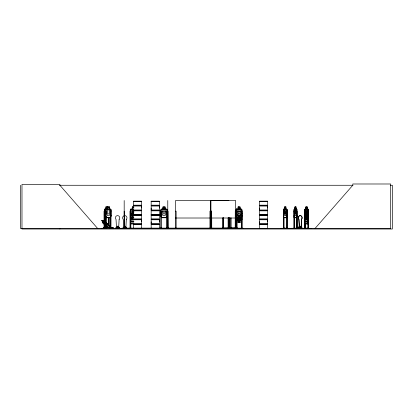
<?xml version="1.0" encoding="UTF-8"?>
<svg xmlns="http://www.w3.org/2000/svg" width="413" height="413" viewBox="0 0 413 413"><rect width="100%" height="100%" fill="white"/><g stroke="black" fill="none" stroke-linecap="round" stroke-linejoin="round"><path stroke-width="0.62" d="M141.654 221.771L141.654 219.762L133.476 219.762M141.654 208.013L141.654 205.999L133.476 206.004M151.168 223.779L151.168 219.762L159.356 219.762L159.346 223.779L151.168 223.779L151.179 221.771M151.168 210.021L151.168 206.004L159.356 206.004L159.346 210.021L151.168 210.021L151.179 208.013M159.346 221.771L159.346 219.762M159.346 208.013L159.346 205.999M259.493 223.779L259.493 219.762L267.681 219.762L267.67 223.779L259.493 223.779L259.503 221.771M259.493 210.021L259.493 206.004L267.681 206.004L267.67 210.021L259.493 210.021L259.503 208.013M267.67 221.771L267.67 219.762M267.67 208.013L267.67 205.999M124.003 228.281L121.019 228.281L121.019 228.554L124.003 228.554M121.019 228.312L124.241 228.353M210.971 228.281L214.006 228.281L214.006 228.642L211.022 228.554M214.006 228.312L211.022 228.312M301.139 227.196L301.495 219.37A2.189 1.859 -90 0 0 301.495 216.278A2.189 1.859 -90 0 0 298.867 216.278A2.189 1.859 -90 0 0 298.867 219.37L299.224 227.196M301.211 227.196L301.567 219.37A2.189 1.859 -90 0 0 301.567 216.278A2.189 1.859 -90 0 0 298.935 216.278A2.189 1.859 -90 0 0 298.935 219.37L299.523 226.778L299.853 226.469L299.559 226.319M299.957 226.484L299.621 226.639L299.838 226.469M299.73 226.587L299.446 226.82M124.731 226.417C124.494 227.016 124.907 226.128 124.963 226.778M299.27 226.587L299.461 226.82M299.487 226.67L299.621 226.567M259.503 214.863L267.686 214.703L267.67 210.831L259.493 210.831L259.493 214.703L267.686 214.714M267.686 228.472L259.503 228.626M296.534 217.754L296.885 215.612L296.549 217.682M296.575 217.754L296.87 215.612M286.617 217.754L287.004 215.601L287.004 209.861L286.601 209.143M311.216 228.585L291.098 228.595L291.134 228.281L299.998 228.281L300.034 228.595M308.113 216.686L308.279 215.601M307.84 221.946L308.217 219.793M307.778 223.882L308.217 221.729L308.217 214.053L307.809 213.335M308.258 221.74L307.84 223.882L304.892 223.882M296.637 217.754L294.232 217.754L294.164 217.29L296.038 209.071M296.054 209.071L294.164 217.29M289.952 228.554L280.757 228.595L280.804 228.281L289.931 228.281L289.978 228.595M286.209 228.585L286.23 228.281L286.24 228.642M302.037 228.585L302.063 228.281L311.211 228.312L291.124 228.312M300.039 226.691C300.705 226.484 299.219 226.066 299.533 226.722M300.039 226.484L300.029 226.845M110.426 217.754L111.02 215.601L110.385 217.682L104.835 217.682M213.268 228.312L213.304 228.642M300.07 226.783L300.137 226.484L299.704 226.469M236.164 213.851L236.856 211.714L241.368 211.714L241.961 213.857M236.226 213.867L236.902 211.786L241.321 211.786M241.306 217.754L241.93 215.601L241.259 217.682L236.84 217.682M241.997 215.612L241.337 217.754L236.794 217.754L236.2 215.612L236.825 217.754M124.834 226.391L124.938 226.706L124.705 226.329M117.638 226.391C117.421 227.341 118.128 226.071 117.344 226.453M102.016 228.585L103.792 228.554M117.4 226.453L117.519 226.783L117.509 226.401M103.658 228.312L103.694 228.642M307.071 215.601L307.675 213.877L307.675 209.861L307.071 209.143M299.771 226.783L299.972 226.355L299.508 226.778M300.308 226.654L300.014 226.783M234.656 228.585L234.698 228.281L234.708 228.642M237.625 228.312L237.666 228.642M294.242 217.754L293.937 209.84L294.252 209.071L294.996 209.071M293.984 228.642L293.999 209.84L294.319 209.071M307.06 214.027L306.379 216.02L305.739 214.063L305.367 214.048L306.136 216.505C304.464 219.21 305.857 220.506 306.4 216.98C306.978 220.501 308.299 219.21 306.647 216.52L307.36 214.006L305.899 214.053L305.899 218.069L307.05 218.069L307.029 211.11M300.091 226.484L299.843 226.396M283.881 217.754L283.488 215.601L283.509 209.84L283.891 209.071M283.55 209.866L283.907 209.143M308.32 219.804L307.897 221.946L304.954 221.946L304.572 219.804L304.691 209.84L305.073 209.071L305.956 209.071M304.789 209.866L305.135 209.071M304.98 223.81L304.613 221.729L304.572 214.032L305.021 213.263M305.042 213.335L304.572 214.032M304.964 215.199L304.557 215.999L304.515 221.74L304.954 223.882M304.98 215.271L304.515 215.968L304.902 215.199L305.801 215.199M133.337 216.98C132.454 220.294 130.188 219.509 132.909 216.505C130.281 213.655 132.511 212.876 133.306 216.02M239.979 220.325L240.939 219.608L240.939 215.586L239.979 213.867L239.979 209.861L238.182 209.861L238.182 213.877L237.222 215.586L237.222 219.608L238.182 220.325L238.151 222.473L239.979 222.473M238.151 206.918L238.182 209.143L237.222 209.861L237.222 213.877L238.182 215.601L238.182 219.608L239.979 219.608L239.979 215.586L240.939 213.877L240.939 209.861L239.979 209.143L240.01 206.99L238.182 206.99M104.856 209.071L104.277 209.84L104.881 209.143L110.426 209.143L110.983 209.861M107.814 227.764L102.646 222.395L108.165 227.573M102.512 222.586L102.863 222.395M105.506 222.602L110.942 227.589M104.246 222.096C104.484 220.315 99.884 220.594 102.883 220.666L104.277 221.993L105.914 222.478L109.646 226.226L105.857 222.55M102.352 221.993L102.507 222.555L107.963 227.594L102.45 222.54L102.352 221.993L103.095 222.049M105.016 221.993L105.914 222.478M110.689 227.537L109.636 226.164M106.249 217.754L105.656 215.612L105.656 209.84L106.229 209.071L107.494 209.071M106.27 209.071L105.656 209.84M106.296 209.143L105.759 209.866L105.718 215.601M133.476 210.831L141.664 210.831L141.664 214.703L133.26 214.899L141.669 214.915L133.476 214.858M236.809 209.071L236.2 209.84L236.845 209.071L238.151 209.071M236.871 209.143L236.293 209.866L236.241 228.642M240.01 220.392L241.352 220.392L241.899 219.597L241.899 209.861L241.259 209.143L236.84 209.143M241.352 220.392L241.93 219.623M130.317 214.032L130.952 213.263L132.32 213.263L132.294 211.11L133.822 211.11M130.358 214.058L130.983 213.335M130.983 215.199L130.343 215.968M130.906 209.071L130.24 209.84L130.936 209.143L133.595 209.143M299.348 227.217L298.181 227.217L298.026 228.632M300.638 228.626L300.225 228.632L300.427 228.353L300.824 228.632M300.752 228.616L300.974 227.217M308.206 228.626L308.32 209.83L307.892 209.071M310.308 228.353C309.605 228.704 311.015 228.683 310.308 228.353L303.194 228.353M284.686 209.143L284.087 209.861L284.087 213.877L284.686 215.601L285.806 215.601L286.405 213.877L286.405 209.861L285.806 209.143L285.848 206.918L284.65 206.918L284.65 209.071M314.882 228.642L352.795 185.267L352.795 183.991L390.703 183.991L390.703 228.642L20.65 228.642L20.65 185.267M115.81 228.126L115.79 228.353C114.897 228.694 116.595 228.694 115.759 228.353L119.125 228.126M116.203 227.217L115.697 228.616L116.848 228.611L116.383 228.642M118.428 228.482L118.159 228.632L118.397 228.353L118.608 228.637M119.295 228.611L118.985 228.632L119.228 227.217L118.954 227.217L118.954 228.126M235.818 228.642L235.838 211.146L235.26 211.146L235.214 228.642L235.193 228.095L123.384 228.126L123.404 227.217L123.131 227.217L122.893 228.616L123.182 228.482M123.203 228.626L122.702 228.616L122.955 228.353L123.42 228.632M117.545 226.546L117.643 226.417M124.974 226.778L124.721 226.783M151.163 214.714L159.361 214.915L151.163 214.863M307.442 228.595L307.489 228.281L307.494 228.642M132.361 213.335L131.36 214.053L131.411 220.005L132.413 221.729L133.657 221.729M131.411 215.989L132.413 215.271L132.413 213.118L133.657 213.118M132.341 209.143L131.339 209.861L131.339 213.877L132.341 215.601L133.595 215.601M298.15 228.482L298.398 228.611L298.176 228.353M298.692 228.482L298.94 228.611L298.718 228.353L298.568 228.632M308.237 228.637L308.191 223.02M299.962 226.355L300.308 226.52M133.44 214.729L141.669 214.714M59.41 185.267L352.991 185.267M390.414 185.267L392.35 185.267L392.35 229.008L21.982 229.008L21.982 184.446L59.895 184.446L59.895 185.267L97.804 228.642M211.435 200.336L228.931 200.336M133.471 201.157L141.669 201.157M151.163 201.157L159.361 201.157M259.488 201.157L267.686 201.157M151.163 201.307L159.361 201.307M133.487 201.554L141.654 201.554M151.179 201.554L159.346 201.554M259.503 201.554L267.67 201.554M133.476 205.194L141.664 205.194L141.664 201.317L133.471 201.307L133.487 205.194M133.42 205.473L141.721 205.473M151.112 205.473L159.413 205.473M259.436 205.473L267.738 205.473M133.42 205.72L141.721 205.72M151.112 205.72L159.413 205.72M259.436 205.72L267.738 205.72M109.285 206.918L105.955 206.918L105.955 209.071M133.786 206.918L132.253 206.918L132.274 209.071L130.88 209.071M106.012 206.99L109.228 206.99M132.32 206.99L133.595 206.99M284.686 206.99L285.863 206.99M294.965 206.99L295.956 206.99M305.94 206.99L307.127 206.99M133.884 207.352L132.676 207.352L132.676 208.069L133.884 208.069M104.814 209.071L105.996 209.071M109.249 209.071L110.447 209.071M241.316 209.071L240.041 209.071L240.072 206.918L238.12 206.918L238.12 209.071M283.819 209.071L284.707 209.071M283.509 215.612L283.819 217.754L286.689 217.754L287.102 215.612L287.102 209.83L286.679 209.071L285.848 209.071L285.904 206.918M295.925 209.071L296.627 209.071L296.87 209.83M307.107 209.071L307.953 209.071L308.377 209.83L308.32 215.612M283.85 209.143L286.663 209.143M294.268 209.143L296.617 209.143M305.093 209.143L307.933 209.143M110.41 209.071L111.082 209.83L111.082 215.612L110.467 217.754L104.794 217.754L104.277 215.612L104.324 209.84L104.381 215.601L104.84 217.754M133.595 209.861L132.341 209.861L132.361 218.069L133.606 218.069M283.509 209.84L283.468 228.642L283.478 228.007M284.671 209.861L285.806 209.861L285.806 213.877L284.686 213.877L284.686 209.861M286.622 209.071L287.102 209.83M304.691 209.84L304.727 215.601M133.476 210.021L141.664 210.021L141.664 206.004M133.42 210.3L141.721 210.3M151.112 210.3L159.413 210.3M259.436 210.3L267.738 210.3M133.42 210.547L141.721 210.547M151.112 210.547L159.413 210.547M259.436 210.547L267.738 210.547M110.364 211.146L110.983 211.146M124.179 211.146L124.411 228.188M167.182 211.146L166.594 211.146L166.589 228.017M167.776 211.146L168.008 228.188M175.546 211.146L176.139 211.146L176.139 228.007M210.935 211.146L211.513 211.146L211.513 228.642L211.559 228.007M236.195 211.146L236.83 211.146M283.468 211.146L283.803 211.146L283.736 228.642M293.984 211.146L294.257 211.146L294.288 228.642M296.673 211.146L297.148 211.146L297.148 228.642L297.179 228.007M304.727 211.146L305.057 211.146L305.057 213.02M307.091 211.11L305.801 211.11L305.842 215.271L305.171 215.989L305.171 220.005L305.785 221.729L306.931 221.729L307.546 220.005L307.546 215.989L306.931 215.271L306.931 213.118M132.361 211.182L133.631 211.182M305.842 211.182L307.05 211.182M133.895 211.544L132.692 211.544L132.692 212.261L133.895 212.261M235.374 211.688L236.489 211.688M160.796 211.869L167.255 211.869M132.32 213.046L133.848 213.046M307.029 213.046L305.744 213.046L305.744 215.199M305.785 213.118L306.988 213.118M304.964 213.263L305.863 213.263M307.029 213.263L307.886 213.263M130.957 213.335L133.606 213.335M304.98 213.335L307.866 213.335M132.341 213.877L133.595 213.877M238.182 213.867L239.979 213.877M132.361 214.053L133.606 214.053M308.32 214.022L307.824 213.263M133.487 214.6L141.654 214.6M151.179 214.6L159.346 214.6M259.503 214.6L267.67 214.6M133.471 215.059L141.669 215.075L141.654 218.952L133.476 218.952M151.163 215.07L159.361 215.07M130.952 215.199L132.346 215.199M306.973 215.199L307.824 215.199M133.657 215.271L130.983 215.271L130.41 215.999L130.41 221.729M304.923 215.271L307.809 215.271M133.487 215.318L141.654 215.318M151.179 215.318L159.346 215.318M259.503 215.318L267.67 215.318M130.24 215.612L130.885 217.754L133.838 217.754M238.182 215.586L239.979 215.601M293.937 215.612L294.309 217.754M133.657 215.989L132.413 215.989L132.413 220.005L133.657 220.005M308.258 215.958L307.768 215.199M286.72 217.217L284.454 209.071M133.827 217.682L130.936 217.682L130.332 215.601M166.465 217.682L161.514 217.682L160.869 215.601L160.869 209.866L161.514 209.143L166.465 209.143L167.182 209.861L167.182 228.017M283.85 217.682L286.663 217.682M294.268 217.682L296.617 217.682M306.761 217.682L307.876 217.682M306.766 217.754L307.902 217.754M175.546 218.012L210.537 218.012M210.935 218.012L235.678 218.012M133.42 219.231L141.721 219.231M151.112 219.231L159.413 219.231M259.436 219.231L267.738 219.231M133.42 219.484L141.721 219.484M151.112 219.484L159.413 219.484M259.436 219.484L267.738 219.484M236.164 219.633L236.84 220.392L238.115 220.392M130.291 219.804L130.936 221.946L133.874 221.946M133.606 219.793L132.361 219.793L131.36 218.069M236.866 220.325L241.321 220.325M130.957 221.874L133.864 221.874M304.98 221.874L307.866 221.874M102.316 222.049L105.047 222.039M105.64 222.411L110.725 227.589M238.084 222.545L240.041 222.545L240.041 220.392M304.923 223.81L307.809 223.81M133.874 223.882L130.936 223.882L130.317 221.74L130.265 209.84M133.42 224.063L141.721 224.063M151.112 224.063L159.413 224.063M259.436 224.063L267.738 224.063M133.42 224.311L141.721 224.311M151.112 224.311L159.413 224.311M259.436 224.311L267.738 224.311M133.476 224.589L141.664 224.589L141.654 228.358M107.984 227.496L110.612 227.496M211.41 227.821L211.766 227.821M229.391 227.821L228.09 228.007M230.48 227.821L236.892 228.007M236.308 227.821L237.041 227.821L237.062 228.461M299.869 227.8L301.113 227.8M304.335 227.945L305.79 227.945M124.117 228.007L124.478 228.007M130.059 228.007L130.823 228.007M160.688 228.007L161.421 228.188M167.255 228.007L166.522 228.188M167.709 228.007L168.07 228.007M175.479 228.007L176.206 228.188M211.575 228.007L209.876 228.188M223.469 228.007L228.188 228.007M283.411 228.007L284.046 228.007M286.689 228.007L287.324 228.007M296.622 228.007L297.2 228.007M304.67 228.007L305.305 228.007M308.583 228.007L307.948 228.007L307.964 228.642M237.057 228.105L237.15 228.415M236.788 228.188L241.445 228.188M283.839 228.188L286.896 228.188M294.288 228.188L296.844 228.188M305.099 228.188L308.155 228.188M103.828 228.281L102.037 228.286L103.792 228.312M234.641 228.281L238.172 228.312L234.667 228.312M240.567 228.642L240.567 228.281L243.536 228.281L243.603 228.595M115.759 228.353L119.471 228.626L119.032 228.353L118.975 227.217M243.562 228.312L240.578 228.281M259.503 228.358L267.67 228.358M280.783 228.312L289.952 228.312M235.033 228.461L236.448 228.461L236.448 227.821M236.902 228.461L237.382 228.461M116.621 228.482L115.95 228.353M118.366 228.482L118.861 228.632L118.588 228.353L118.335 228.616L118.624 228.482M234.667 228.554L238.182 228.585M240.645 228.595L243.562 228.554M123.327 228.626L123.151 228.353M118.768 228.626L119.073 228.126M104.282 222.039L105.325 222.499L107.943 225.064L108.495 226.164L107.426 226.164L105.733 225.064L101.815 220.666M301.123 228.626L300.969 228.353M113.064 228.595L113.069 227.573M305.79 228.585L305.765 228.281L305.759 228.642M284.526 228.585L284.505 228.281L284.495 228.642M109.042 226.056L110.808 227.78M102.646 222.395L107.953 227.573M102.729 222.586L107.587 227.336M101.727 220.619L103.178 222.096M236.282 208.89L237.041 209.649M236.257 208.963L236.974 209.68M241.285 209.071L241.997 209.83L241.93 228.642M236.226 219.608L236.871 220.392M307.05 213.335L307.664 214.053L307.664 218.069L307.05 219.793L305.899 219.793L305.284 218.069L305.284 214.053L305.899 213.335L305.863 211.11M109.6 226.221L110.576 227.548M307.752 215.271L308.16 215.989L308.16 221.729M296.565 209.071L296.947 209.861M296.549 209.143L296.885 209.861L296.978 228.642M296.524 209.071L296.885 209.83L296.885 228.642M305.739 215.028L305.336 213.877L305.336 209.861L305.94 209.143L305.956 206.918M130.358 219.793L130.983 221.874M241.29 211.786L241.899 213.867M105.759 215.601L106.296 217.682M304.613 219.793L305.011 221.946M311.185 228.281L311.185 228.642M308.563 228.642L308.526 211.146L308.005 211.146L308.005 215.519M308.377 228.007L308.377 228.642M308.155 228.007L308.155 228.642M308.005 219.272L308.005 228.642M307.169 209.071L307.169 206.918L305.899 206.918L305.899 209.071M307.107 206.918L307.127 209.143M307.071 213.877L307.071 209.861L305.94 209.861L305.94 213.304M305.248 223.645L305.284 228.642M305.238 228.007L305.238 228.642M305.099 228.007L305.099 228.642M305.057 223.645L305.057 228.642M304.913 211.146L304.913 214.27M304.913 221.771L304.913 228.642M304.877 228.007L304.877 228.642M304.737 228.007L304.737 228.642L304.727 221.771M302.068 228.281L302.068 228.642M301.924 228.353L301.924 227.217L300.757 227.217L300.757 228.126L298.398 228.126L298.398 227.217M301.702 227.217L301.702 228.126M300.086 228.126L300.086 226.21L299.151 226.21L299.151 228.126M300.003 226.21L300.003 228.126M299.988 228.281L299.988 228.642M299.234 226.21L299.234 228.126M296.673 216.149L296.642 228.642M295.956 209.143L295.987 206.918L294.928 206.918L294.965 209.143L294.469 209.861L294.469 213.877L294.965 215.601L295.889 215.601L296.384 213.877L296.384 209.861L295.889 209.143L295.925 206.918M295.027 206.99L295.027 209.143M294.49 228.642L294.49 228.007L293.932 228.007L293.953 228.642M294.459 217.398L294.459 228.642M294.185 211.146L294.17 228.642M291.144 228.281L291.144 228.642M289.926 228.281L289.926 228.642M287.283 228.642L287.267 211.146L286.746 211.146L286.705 228.642M287.257 228.007L287.257 228.642M287.118 228.007L287.118 228.642M287.04 209.83L287.009 228.642M286.932 228.007L286.999 228.642M286.756 228.007L286.756 228.642M284.707 206.918L284.748 209.143M284.03 228.007L284.03 228.642L283.989 217.398M283.839 228.007L283.839 228.642M283.705 228.007L283.705 228.642M280.809 228.281L280.809 228.642M243.52 228.281L243.52 228.642M242.095 228.642L242.095 228.007L241.342 228.007L241.342 228.642M242.003 228.642L242.033 211.146L241.404 211.146L241.404 228.642M241.842 228.007L241.853 228.642M241.6 228.007L241.584 228.642M241.507 219.272L241.507 228.642M239.943 220.325L240.01 222.545M238.141 228.281L238.141 228.642M238.084 220.392L238.115 222.545M236.969 220.341L236.969 228.461M236.902 227.821L236.892 228.642M236.83 219.897L236.788 228.642M236.726 211.146L236.726 228.642M236.634 228.007L236.649 228.642M236.381 210.966L236.375 228.642M236.231 209.84L236.195 228.642M236.138 228.007L236.138 228.642M235.895 209.68L235.895 213.697M235.725 228.007L235.725 228.642M235.678 228.642L235.678 200.517L210.935 200.517L210.935 228.007M235.606 228.007L235.58 228.642M235.518 228.007L235.498 228.642M235.425 211.146L235.425 228.642M235.374 228.007L235.374 228.642M234.279 228.095L234.279 228.642M231.141 217.837L231.141 228.461M231.073 227.821L231.073 228.461M230.614 227.821L230.614 228.461M230.547 217.837L230.547 228.461M229.365 227.821L229.36 228.461L229.329 217.832M228.931 217.832L228.931 228.461M228.895 227.821L228.895 228.461M228.787 217.837L228.787 228.461L228.688 217.837M228.632 217.832L228.632 228.461M228.25 217.837L228.25 228.461M228.152 217.837L228.198 228.461M223.567 228.007L222.808 227.821L222.808 228.461M223.505 217.837L223.505 228.461M223.407 217.837L223.407 228.461M223.319 227.821L223.33 228.461M223.061 227.821L223.046 228.461M222.968 217.837L222.968 228.461M222.87 217.837L222.87 228.461M211.73 217.832L211.73 228.461M211.693 227.821L211.693 228.461M211.435 217.832L211.399 228.642M211.353 211.146L211.353 228.642M211.28 228.007L211.255 228.642M211.1 211.146L211.1 228.007M210.842 228.188L210.842 211.146L209.943 211.146L209.943 228.007M210.609 200.517L210.609 228.007M210.537 228.007L210.537 200.517L175.546 200.517L175.546 228.007M168.008 211.146L168.003 228.188M167.776 200.517L167.776 228.188M161.349 228.017L161.354 211.146L160.76 211.146L160.76 228.017M159.356 201.317L159.346 205.194L151.168 205.194L151.168 201.317M159.356 214.703L159.346 210.831L151.168 210.831L151.168 214.703M159.356 215.08L159.346 218.952L151.168 218.952L151.168 215.08M159.346 228.358L159.356 224.589L151.168 224.589L151.179 228.358M141.664 219.762L141.654 223.779L130.983 223.81L130.384 221.729L130.332 209.866M133.487 224.589L133.487 228.358M132.749 213.48L132.749 214.197M132.341 206.99L132.32 209.143M130.756 215.519L130.756 211.146L130.121 211.146L130.121 228.017M130.756 223.02L130.823 228.188M130.678 219.272L130.74 228.188M130.203 211.146L130.203 228.017M126.409 228.353L126.43 227.217L126.156 227.217L126.156 228.126M125.289 228.126L125.289 226.21L124.287 226.21L124.287 228.126M124.184 200.517L124.179 228.188M124.076 228.095L124.076 228.642M119.212 227.217L119.212 228.353M118.092 228.126L118.092 226.21L117.085 226.21L117.085 228.126M116.182 227.217L116.203 228.126M113.317 228.642L113.317 227.573L103.472 227.573L103.472 228.642M112.506 227.573L112.506 228.642M111.04 209.83L110.983 228.017M110.488 211.146L110.488 228.017M110.364 217.398L110.364 227.393M110.199 227.573L110.199 228.642M109.92 227.573L109.92 228.642M109.249 206.918L109.285 209.071M109.249 217.398L109.249 226.768M109.187 206.99L109.228 209.143L110.126 209.861L110.126 213.877L109.228 215.601L107.55 215.601L106.652 213.877L106.652 209.861L107.55 209.143L107.55 206.99M108.789 217.398L108.789 225.519M108.645 217.398L108.645 225.519M107.452 206.918L107.514 209.143M106.12 223.02L106.12 211.146L105.501 211.146L105.501 222.395M106.12 225.519L106.12 228.017M105.996 206.918L106.012 209.143L105.217 209.861L105.217 213.877M105.991 217.398L105.991 223.02M105.991 226.143L105.991 228.017M105.625 211.146L105.625 223.02M105.625 225.519L105.625 228.017M105.501 224.894L105.501 228.017M104.711 222.395L104.711 211.146L104.107 211.146L104.107 222.395M104.711 224.269L104.711 228.017M104.246 211.146L104.246 222.395M104.246 223.645L104.246 228.017M104.107 223.645L104.107 228.017M103.751 227.573L103.751 228.642M102.063 228.281L102.063 228.642M59.895 228.642L59.895 229.008M119.125 219.37L118.67 227.8L116.481 227.8L116.032 219.37A2.189 2.189 0 0 1 116.032 216.278A2.189 2.189 0 0 1 119.125 216.278A2.189 2.189 0 0 1 119.125 219.37M126.321 219.37L125.867 227.8L123.683 227.8L123.229 219.37A2.189 2.189 0 0 1 123.229 216.278A2.189 2.189 0 0 1 126.321 216.278A2.189 2.189 0 0 1 126.321 219.37M237.372 214.584L238.642 217.135C236.05 220.005 238.311 220.79 239.06 217.641C239.829 220.8 241.956 219.979 239.437 217.15C241.997 214.244 239.943 213.268 239.029 216.68L238.007 214.657L237.372 214.584M167.255 215.612L166.516 217.754L161.462 217.754L160.796 215.612L160.796 209.84L161.483 209.071L162.949 209.071L162.949 206.918L165.102 206.918L165.102 209.071L166.496 209.071L167.255 209.83L167.255 215.612M166.109 213.877L165.03 215.601L163.021 215.601L161.948 213.877L161.948 209.861L163.021 209.143L163.021 206.99L165.03 206.99L165.03 209.143L166.109 209.861L166.109 213.877M123.786 228.353C122.966 228.704 124.618 228.683 123.786 228.353M267.686 201.307L259.488 201.307L259.503 205.194L267.681 205.194L267.681 201.317M107.339 207.352L106.332 207.352L106.332 208.069L107.339 208.069L107.339 207.352M108.929 207.352L107.85 207.352L107.85 208.069L108.929 208.069L108.929 207.352M164.673 207.352L163.383 207.352L163.383 208.069L164.673 208.069L164.673 207.352M239.659 207.352L238.502 207.352L238.502 208.069L239.659 208.069L239.659 207.352M285.605 207.352L284.887 207.352L284.887 208.069L285.605 208.069L285.605 207.352M295.723 207.352L295.13 207.352L295.13 208.069L295.723 208.069L295.723 207.352M306.864 207.352L306.141 207.352L306.141 208.069L306.864 208.069L306.864 207.352M109.228 209.861L107.55 209.861L107.55 213.877L109.228 213.877L109.228 209.861M165.03 209.861L163.021 209.861L163.021 213.877L165.03 213.877L165.03 209.861M295.889 209.861L294.965 209.861L294.965 213.877L295.889 213.877L295.889 209.861M306.844 211.544L306.105 211.544L306.105 212.261L306.844 212.261L306.844 211.544M306.725 213.48L305.987 213.48L305.987 214.197L306.725 214.197L306.725 213.48M267.686 215.059L259.488 215.075L259.503 218.952L267.681 218.952L267.681 215.08M306.931 215.989L305.785 215.989L305.785 220.005L306.931 220.005L306.931 215.989M102.925 220.893L102.238 220.893L103.395 221.353L102.925 220.893M239.654 221.399L238.502 221.399L238.502 222.117L239.654 222.117L239.654 221.399M104.752 222.499L103.684 222.499L106.306 225.064L107.37 225.064L104.752 222.499M267.681 224.589L259.493 224.589L259.493 228.466L267.686 228.466L267.67 224.589M229.101 228.461L229.101 217.832L229.065 228.461"/></g></svg>
